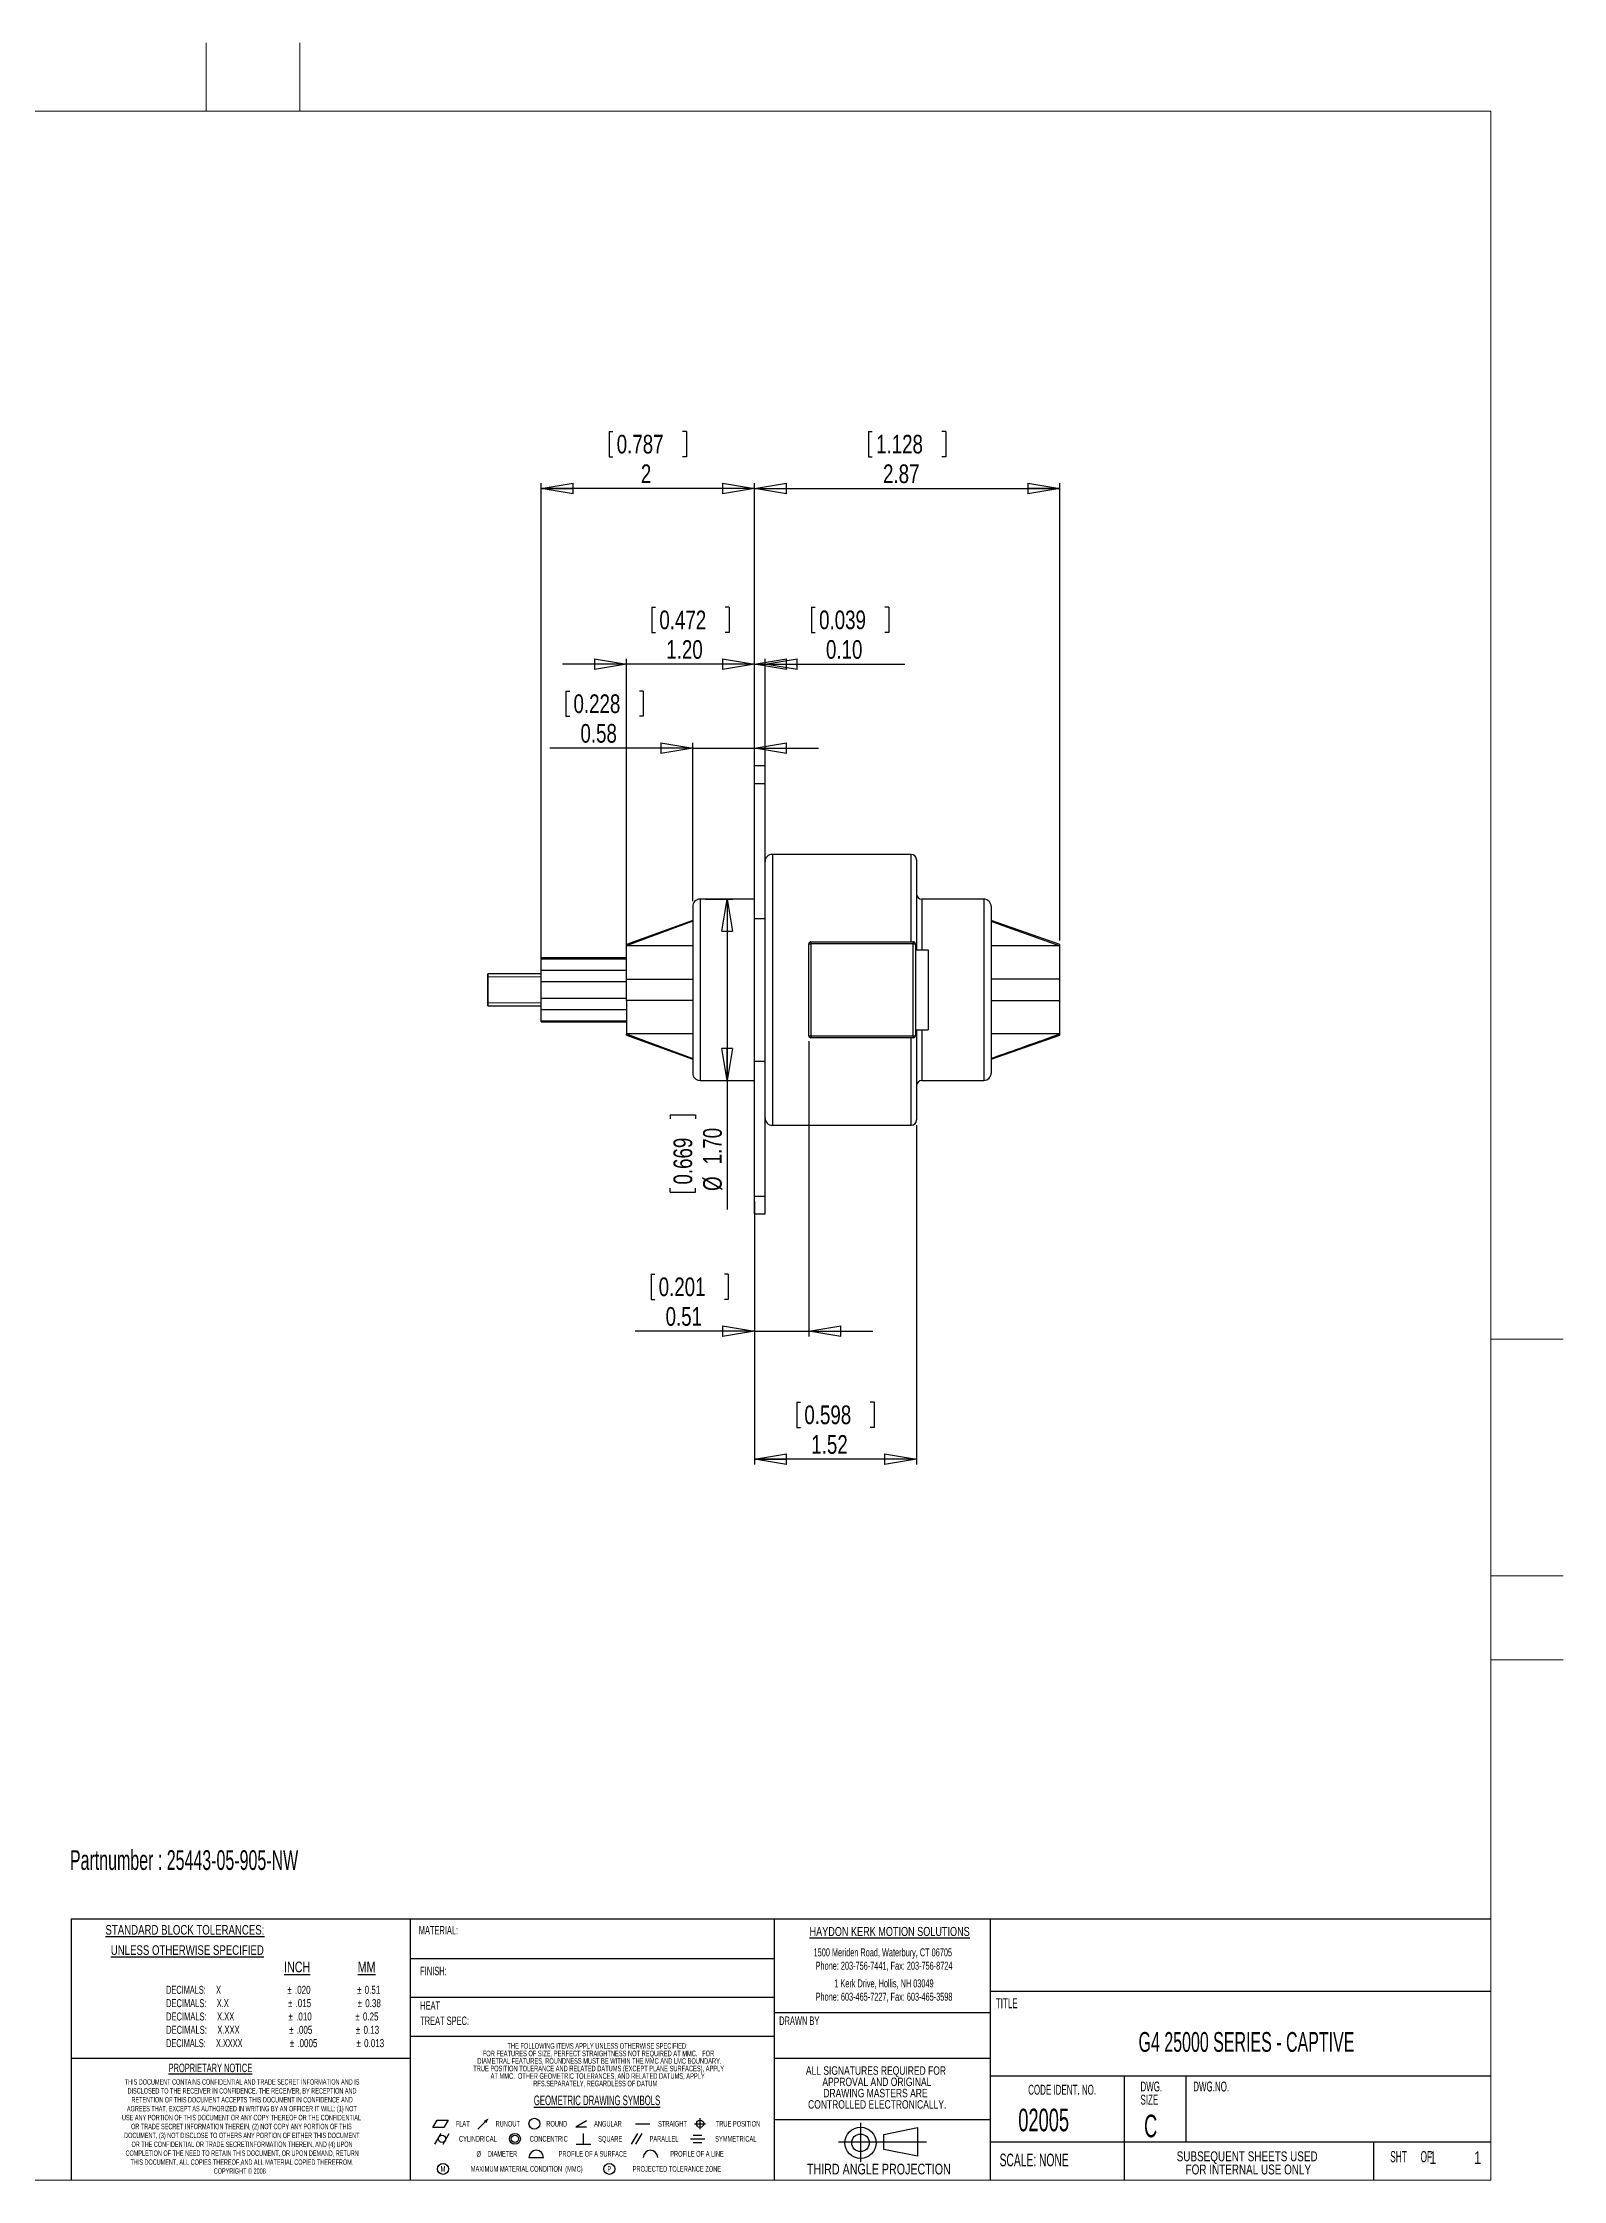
# Model space of a CAD drawing. Header units: millimetres. Extents: x 1.7 to 54.7, y 1.7 to 41.8.
# Drawn here: x 26.18 to 54.7, y 1.72 to 41.8 of the extents above; entities that cross this region are included whole.
import ezdxf

# ---------------------------------------------------------------- set-up
doc = ezdxf.new("R2010")
doc.units = ezdxf.units.MM
doc.layers.add('FORMAT', color=7, linetype='Continuous')
doc.styles.add('SLDTEXTSTYLE0', font='TXT', dxfattribs={"width": 0.75})
doc.styles.add('SLDTEXTSTYLE1', font='TXT', dxfattribs={"width": 0.666667})
doc.styles.add('SLDTEXTSTYLE2', font='TXT', dxfattribs={"width": 0.676471})
doc.styles.add('SLDTEXTSTYLE3', font='TXT', dxfattribs={"width": 0.680556})
doc.styles.add('SLDTEXTSTYLE4', font='TXT', dxfattribs={"width": 0.684211})
doc.styles.add('SLDTEXTSTYLE5', font='TXT', dxfattribs={"width": 0.6875})
doc.styles.add('SLDTEXTSTYLE6', font='TXT', dxfattribs={"width": 0.605})
doc.styles.add('SLDTEXTSTYLE7', font='TXT', dxfattribs={"width": 0.547727})
doc.styles.add('SLDTEXTSTYLE8', font='TXT', dxfattribs={"width": 0.663})
doc.dimstyles.new('SLDDIMSTYLE0', dxfattribs={"dimtxt": 0.35, "dimasz": 0.6, "dimexe": 0, "dimexo": 0.0625, "dimgap": 0.0875, "dimtad": 1, "dimlfac": 0.5, "dimrnd": 1e-09, "dimdsep": 46, "dimtxsty": 'SLDTEXTSTYLE0', "dimblk1": 'CLOSED', "dimblk2": 'CLOSED', "dimsah": 1, "dimcen": 0.09, "dimadec": 0, "dimazin": 2, "dimtfac": 1, "dimtmove": 0, "dimatfit": 0, "dimldrblk": 'CLOSED', "dimfxl": 0, "dimfrac": 2, "dimtolj": 1, "dimtzin": 12, "dimarcsym": 0})
doc.dimstyles.new('SLDDIMSTYLE1', dxfattribs={"dimtxt": 0.35, "dimasz": 0.6, "dimexe": 0, "dimexo": 0.0625, "dimgap": 0.0875, "dimtad": 1, "dimlfac": 0.5, "dimrnd": 1e-09, "dimzin": 4, "dimdsep": 46, "dimtxsty": 'SLDTEXTSTYLE0', "dimblk1": 'CLOSED', "dimblk2": 'CLOSED', "dimsah": 1, "dimcen": 0.09, "dimadec": 0, "dimazin": 1, "dimtfac": 1, "dimtmove": 0, "dimatfit": 0, "dimldrblk": 'CLOSED', "dimfxl": 0, "dimfrac": 2, "dimtolj": 1, "dimtzin": 12, "dimarcsym": 0})
doc.dimstyles.new('SLDDIMSTYLE2', dxfattribs={"dimtxt": 0.35, "dimasz": 0.6, "dimexe": 0, "dimexo": 0.0625, "dimgap": 0.0875, "dimtad": 1, "dimlfac": 0.5, "dimrnd": 1e-09, "dimzin": 12, "dimdsep": 46, "dimtxsty": 'SLDTEXTSTYLE0', "dimblk1": 'CLOSED', "dimblk2": 'CLOSED', "dimsah": 1, "dimcen": 0.09, "dimadec": 0, "dimazin": 3, "dimtfac": 1, "dimtofl": 0, "dimtmove": 0, "dimatfit": 3, "dimldrblk": 'CLOSED', "dimfxl": 0, "dimfrac": 2, "dimtolj": 1, "dimtzin": 12, "dimarcsym": 0})
doc.dimstyles.new('SLDDIMSTYLE3', dxfattribs={"dimtxt": 0.35, "dimasz": 0.6, "dimexe": 0, "dimexo": 0.0625, "dimgap": 0.0875, "dimtad": 1, "dimlfac": 0.5, "dimrnd": 1e-09, "dimzin": 0, "dimdsep": 46, "dimtxsty": 'SLDTEXTSTYLE0', "dimblk1": 'CLOSED', "dimblk2": 'CLOSED', "dimsah": 1, "dimcen": 0.09, "dimadec": 0, "dimazin": 0, "dimtfac": 1, "dimtmove": 0, "dimatfit": 0, "dimldrblk": 'CLOSED', "dimfxl": 0, "dimfrac": 2, "dimtolj": 1, "dimtzin": 12, "dimarcsym": 0})
doc.dimstyles.new('SLDDIMSTYLE4', dxfattribs={"dimtxt": 0.35, "dimasz": 0.6, "dimexe": 0, "dimexo": 0.0625, "dimgap": 0.0875, "dimtad": 1, "dimlfac": 0.5, "dimrnd": 1e-09, "dimzin": 4, "dimdsep": 46, "dimtxsty": 'SLDTEXTSTYLE0', "dimblk1": 'CLOSED', "dimblk2": 'CLOSED', "dimsah": 1, "dimcen": 0.09, "dimadec": 0, "dimazin": 1, "dimtfac": 1, "dimtofl": 0, "dimtmove": 0, "dimatfit": 3, "dimldrblk": 'CLOSED', "dimfxl": 0, "dimfrac": 2, "dimtolj": 1, "dimtzin": 12, "dimarcsym": 0})

# ---------------------------------------------------------------- blocks, each defined once
blk = doc.blocks.new('SW_SYMBOL_GTOL_FLAT')
at = {"layer": 'FORMAT', "color": 0}
for p, q in [((0, 0), (57.73, 100)), ((150, 0), (0, 0)), ((57.73, 100), (207.73, 100)), ((207.73, 100), (150, 0))]:
    blk.add_line(p, q, dxfattribs=at)
blk = doc.blocks.new('SW_SYMBOL_GTOL_SRUN')
at = {"layer": 'FORMAT', "color": 0}
blk.add_line((0, -25), (98, 73), dxfattribs=at)
blk.add_solid([(150, 125), (82.2, 88), (118.3, 57.2)], dxfattribs=at)
blk = doc.blocks.new('SW_SYMBOL_GTOL_CIRC')
at = {"layer": 'FORMAT', "color": 0}
blk.add_circle((75, 50), 75, dxfattribs=at)
blk = doc.blocks.new('SW_SYMBOL_GTOL_ANGULAR')
at = {"layer": 'FORMAT', "color": 0}
for q in [(150, 93.8), (150, 7.2)]:
    blk.add_line((0, 7.2), q, dxfattribs=at)
blk = doc.blocks.new('SW_SYMBOL_GTOL_STRAIGHT')
at = {"layer": 'FORMAT', "color": 0}
blk.add_line((0, 50), (200, 50), dxfattribs=at)
blk = doc.blocks.new('SW_SYMBOL_GTOL_POSI')
at = {"layer": 'FORMAT', "color": 0}
for p, q in [((0, 50), (150, 50)), ((75, -25), (75, 125))]:
    blk.add_line(p, q, dxfattribs=at)
blk.add_circle((75, 50), 50, dxfattribs=at)
blk = doc.blocks.new('SW_SYMBOL_GTOL_CYL')
at = {"layer": 'FORMAT', "color": 0}
for p, q in [((0, -25), (86.6, 125)), ((115.4, -25), (200, 125))]:
    blk.add_line(p, q, dxfattribs=at)
blk.add_circle((100, 50), 50, dxfattribs=at)
blk = doc.blocks.new('SW_SYMBOL_GTOL_CONC')
at = {"layer": 'FORMAT', "color": 0}
for radius in [75, 50]:
    blk.add_circle((75, 50), radius, dxfattribs=at)
blk = doc.blocks.new('SW_SYMBOL_GTOL_PERP')
at = {"layer": 'FORMAT', "color": 0}
for p, q in [((100, -25), (100, 125)), ((0, -25), (200, -25))]:
    blk.add_line(p, q, dxfattribs=at)
blk = doc.blocks.new('SW_SYMBOL_GTOL_PARA')
at = {"layer": 'FORMAT', "color": 0}
for p, q in [((0, -25), (86.6, 125)), ((60, -25), (146.6, 125))]:
    blk.add_line(p, q, dxfattribs=at)
blk = doc.blocks.new('SW_SYMBOL_GTOL_SYMMETRY')
at = {"layer": 'FORMAT', "color": 0}
for p, q in [((0, 50), (200, 50)), ((40, 100), (160, 100)), ((40, 0), (160, 0))]:
    blk.add_line(p, q, dxfattribs=at)
blk = doc.blocks.new('SW_SYMBOL_GTOL_SPROF')
at = {"layer": 'FORMAT', "color": 0}
blk.add_line((0, 0), (200, 0), dxfattribs=at)
blk.add_arc((100, 0), 100, 0, 180, dxfattribs=at)
blk = doc.blocks.new('SW_SYMBOL_GTOL_LPROF')
at = {"layer": 'FORMAT', "color": 0}
blk.add_arc((100, 0), 100, 0, 180, dxfattribs=at)
blk = doc.blocks.new('SW_SYMBOL_MOD_MMC')
at = {"layer": 'FORMAT', "color": 0}
blk.add_circle((50, 50), 75, dxfattribs=at)
at = {"layer": 'FORMAT', "color": 0, "insert": (50, 50), "char_height": 77.6, "attachment_point": 5, "style": 'SLDTEXTSTYLE6'}
blk.add_mtext('M', dxfattribs=at)
blk = doc.blocks.new('SW_SYMBOL_MOD_PTZ')
at = {"layer": 'FORMAT', "color": 0}
blk.add_circle((50, 50), 75, dxfattribs=at)
at = {"layer": 'FORMAT', "color": 0, "insert": (50, 50), "char_height": 77.6, "attachment_point": 5, "style": 'SLDTEXTSTYLE6'}
blk.add_mtext('P', dxfattribs=at)
blk = doc.blocks.new('_Closed')
at = {"color": 0, "linetype": 'ByBlock', "lineweight": -2}
for p, q in [((-1, 0.166667), (0, 0)), ((-1, 0.166667), (-1, -0.166667)), ((0, 0), (-1, -0.166667)), ((0, 0), (-1, 0))]:
    blk.add_line(p, q, dxfattribs=at)
blk = doc.blocks.new('_D')
at = {"layer": 'FORMAT'}
for p, q in [((35.994, 29.641), (35.994, 29.17)), ((35.994, 29.641), (36.065, 29.641)), ((37.442, 29.641), (37.371, 29.641)), ((37.442, 29.641), (37.442, 29.17)), ((35.994, 29.17), (36.065, 29.17)), ((37.442, 29.17), (37.371, 29.17)), ((38.371, 28.573), (35.694, 28.573)), ((38.371, 25.7), (38.371, 28.673)), ((38.371, 28.573), (39.527, 28.573)), ((39.527, 28.008), (39.527, 28.673)), ((39.527, 28.573), (40.727, 28.573))]:
    blk.add_line(p, q, dxfattribs=at)
at = {"layer": 'FORMAT', "xscale": 0.6, "yscale": 0.6}
blk.add_blockref('_Closed', (38.371, 28.573, -0.63), dxfattribs=at)
at = {"layer": 'FORMAT', "xscale": 0.6, "yscale": 0.6, "rotation": 180.0000000000004}
blk.add_blockref('_Closed', (39.527, 28.573, -0.63), dxfattribs=at)
at = {"layer": 'FORMAT', "char_height": 0.35, "attachment_point": 1, "style": 'SLDTEXTSTYLE0'}
for s, insert in [('0.228', (36.136, 29.579)), ('0.58', (36.266, 29.024))]:
    blk.add_mtext(s, dxfattribs=dict(at, insert=insert))
blk = doc.blocks.new('_D_1')
at = {"layer": 'FORMAT'}
for p, q in [((37.604, 31.213), (37.604, 30.742)), ((37.604, 31.213), (37.675, 31.213)), ((39.052, 31.213), (38.981, 31.213)), ((39.052, 31.213), (39.052, 30.742)), ((37.604, 30.742), (37.675, 30.742)), ((39.052, 30.742), (38.981, 30.742)), ((37.129, 30.145), (35.929, 30.145)), ((37.129, 24.34), (37.129, 30.245)), ((39.527, 30.145), (37.129, 30.145)), ((39.527, 28.008), (39.527, 30.245)), ((39.527, 30.145), (40.727, 30.145))]:
    blk.add_line(p, q, dxfattribs=at)
at = {"layer": 'FORMAT', "xscale": 0.6, "yscale": 0.6}
blk.add_blockref('_Closed', (37.129, 30.145, -0.63), dxfattribs=at)
at = {"layer": 'FORMAT', "xscale": 0.6, "yscale": 0.6, "rotation": 180.0000000000004}
blk.add_blockref('_Closed', (39.527, 30.145, -0.63), dxfattribs=at)
at = {"layer": 'FORMAT', "char_height": 0.35, "attachment_point": 1, "style": 'SLDTEXTSTYLE0'}
for s, insert in [('0.472', (37.746, 31.151)), ('1.20', (37.876, 30.596))]:
    blk.add_mtext(s, dxfattribs=dict(at, insert=insert))
blk = doc.blocks.new('_D_2')
at = {"layer": 'FORMAT'}
for p, q in [((36.804, 34.508), (36.804, 34.036)), ((36.804, 34.508), (36.875, 34.508)), ((38.252, 34.508), (38.181, 34.508)), ((38.252, 34.508), (38.252, 34.036)), ((36.804, 34.036), (36.875, 34.036)), ((38.252, 34.036), (38.181, 34.036)), ((35.529, 24.295), (35.529, 33.54)), ((39.527, 33.44), (35.529, 33.44)), ((39.527, 28.008), (39.527, 33.54))]:
    blk.add_line(p, q, dxfattribs=at)
at = {"layer": 'FORMAT', "xscale": 0.6, "yscale": 0.6, "rotation": 180.0000000000004}
blk.add_blockref('_Closed', (35.529, 33.44, -0.63), dxfattribs=at)
at = {"layer": 'FORMAT', "xscale": 0.6, "yscale": 0.6}
blk.add_blockref('_Closed', (39.527, 33.44, -0.63), dxfattribs=at)
at = {"layer": 'FORMAT', "char_height": 0.35, "attachment_point": 1, "style": 'SLDTEXTSTYLE0'}
for s, insert in [('0.787', (36.946, 34.446)), ('2', (37.399, 33.891))]:
    blk.add_mtext(s, dxfattribs=dict(at, insert=insert))
blk = doc.blocks.new('_D_3')
at = {"layer": 'FORMAT'}
for p, q in [((40.599, 31.213), (40.599, 30.742)), ((40.599, 31.213), (40.67, 31.213)), ((42.046, 31.213), (41.975, 31.213)), ((42.046, 31.213), (42.046, 30.742)), ((40.599, 30.742), (40.67, 30.742)), ((42.046, 30.742), (41.975, 30.742)), ((39.527, 30.145), (38.327, 30.145)), ((39.527, 28.008), (39.527, 30.245)), ((39.527, 30.145), (39.727, 30.145)), ((39.727, 28.008), (39.727, 30.245)), ((39.727, 30.145), (42.347, 30.145))]:
    blk.add_line(p, q, dxfattribs=at)
at = {"layer": 'FORMAT', "xscale": 0.6, "yscale": 0.6}
blk.add_blockref('_Closed', (39.527, 30.145, -0.63), dxfattribs=at)
at = {"layer": 'FORMAT', "xscale": 0.6, "yscale": 0.6, "rotation": 180.0000000000004}
blk.add_blockref('_Closed', (39.727, 30.145, -0.63), dxfattribs=at)
at = {"layer": 'FORMAT', "char_height": 0.35, "attachment_point": 1, "style": 'SLDTEXTSTYLE0'}
for s, insert in [('0.039', (40.741, 31.151)), ('0.10', (40.87, 30.596))]:
    blk.add_mtext(s, dxfattribs=dict(at, insert=insert))
blk = doc.blocks.new('_D_4')
at = {"layer": 'FORMAT'}
for p, q in [((38.611, 25.74), (39.117, 25.74)), ((39.017, 25.74), (39.017, 22.34)), ((38.611, 22.34), (39.117, 22.34)), ((39.017, 22.34), (39.017, 19.918)), ((37.949, 21.695), (38.421, 21.695)), ((37.949, 21.695), (37.949, 21.624)), ((38.421, 21.695), (38.421, 21.624)), ((37.949, 20.247), (37.949, 20.318)), ((37.949, 20.247), (38.421, 20.247)), ((38.421, 20.247), (38.421, 20.318))]:
    blk.add_line(p, q, dxfattribs=at)
at = {"layer": 'FORMAT', "xscale": 0.6, "yscale": 0.6}
for p, rotation in [((39.017, 25.74, -0.63), 90.0000000000004), ((39.017, 22.34, -0.63), 270.0000000000004)]:
    blk.add_blockref('_Closed', p, dxfattribs=dict(at, rotation=rotation))
at = {"layer": 'FORMAT', "char_height": 0.35, "attachment_point": 1, "rotation": 90, "style": 'SLDTEXTSTYLE0'}
for s, insert in [('0.669', (38.011, 20.389)), ('1.70', (38.566, 20.768)), ('%%c', (38.566, 20.269))]:
    blk.add_mtext(s, dxfattribs=dict(at, insert=insert))
blk = doc.blocks.new('_D_5')
at = {"layer": 'FORMAT'}
for p, q in [((40.547, 23.08), (40.547, 17.54)), ((39.527, 20.072), (39.527, 17.54)), ((37.591, 18.708), (37.591, 18.236)), ((37.591, 18.708), (37.662, 18.708)), ((39.039, 18.708), (38.968, 18.708)), ((39.039, 18.708), (39.039, 18.236)), ((37.591, 18.236), (37.662, 18.236)), ((39.039, 18.236), (38.968, 18.236)), ((39.527, 17.64), (37.291, 17.64)), ((39.527, 17.64), (40.547, 17.64)), ((40.547, 17.64), (41.747, 17.64))]:
    blk.add_line(p, q, dxfattribs=at)
at = {"layer": 'FORMAT', "xscale": 0.6, "yscale": 0.6}
blk.add_blockref('_Closed', (39.527, 17.64, -0.63), dxfattribs=at)
at = {"layer": 'FORMAT', "xscale": 0.6, "yscale": 0.6, "rotation": 180.0000000000004}
blk.add_blockref('_Closed', (40.547, 17.64, -0.63), dxfattribs=at)
at = {"layer": 'FORMAT', "char_height": 0.35, "attachment_point": 1, "style": 'SLDTEXTSTYLE0'}
for s, insert in [('0.201', (37.733, 18.646)), ('0.51', (37.863, 18.091))]:
    blk.add_mtext(s, dxfattribs=dict(at, insert=insert))
blk = doc.blocks.new('_D_6')
at = {"layer": 'FORMAT'}
for p, q in [((42.567, 21.5), (42.567, 15.14)), ((39.527, 20.072), (39.527, 15.14)), ((40.323, 16.308), (40.323, 15.836)), ((40.323, 16.308), (40.394, 16.308)), ((41.771, 16.308), (41.7, 16.308)), ((41.771, 16.308), (41.771, 15.836)), ((40.323, 15.836), (40.394, 15.836)), ((41.771, 15.836), (41.7, 15.836)), ((42.567, 15.24), (39.527, 15.24))]:
    blk.add_line(p, q, dxfattribs=at)
at = {"layer": 'FORMAT', "xscale": 0.6, "yscale": 0.6, "rotation": 180.0000000000004}
blk.add_blockref('_Closed', (39.527, 15.24, -0.63), dxfattribs=at)
at = {"layer": 'FORMAT', "xscale": 0.6, "yscale": 0.6}
blk.add_blockref('_Closed', (42.567, 15.24, -0.63), dxfattribs=at)
at = {"layer": 'FORMAT', "char_height": 0.35, "attachment_point": 1, "style": 'SLDTEXTSTYLE0'}
for s, insert in [('0.598', (40.465, 16.246)), ('1.52', (40.595, 15.691))]:
    blk.add_mtext(s, dxfattribs=dict(at, insert=insert))
blk = doc.blocks.new('_D_7')
at = {"layer": 'FORMAT'}
for p, q in [((41.668, 34.508), (41.668, 34.036)), ((41.668, 34.508), (41.739, 34.508)), ((43.116, 34.508), (43.045, 34.508)), ((43.116, 34.508), (43.116, 34.036)), ((41.668, 34.036), (41.739, 34.036)), ((43.116, 34.036), (43.045, 34.036)), ((39.527, 28.008), (39.527, 33.54)), ((39.527, 33.44), (45.257, 33.44)), ((45.257, 24.966), (45.257, 33.54))]:
    blk.add_line(p, q, dxfattribs=at)
at = {"layer": 'FORMAT', "xscale": 0.6, "yscale": 0.6, "rotation": 180.0000000000004}
blk.add_blockref('_Closed', (39.527, 33.44, -0.63), dxfattribs=at)
at = {"layer": 'FORMAT', "xscale": 0.6, "yscale": 0.6}
blk.add_blockref('_Closed', (45.257, 33.44, -0.63), dxfattribs=at)
at = {"layer": 'FORMAT', "char_height": 0.35, "attachment_point": 1, "style": 'SLDTEXTSTYLE0'}
for s, insert in [('1.128', (41.81, 34.446)), ('2.87', (41.94, 33.891))]:
    blk.add_mtext(s, dxfattribs=dict(at, insert=insert))

msp = doc.modelspace()

# ---------------------------------------------------------------- linework, layer by layer
at = {"color": 7, "linetype": 'Continuous', "lineweight": 18}
for p, q in [((29.248, 40.514), (29.248, 41.797)), ((31.002, 40.514), (31.002, 41.797)), ((1.681, 40.514), (53.336, 40.514)), ((53.336, 1.72), (53.336, 40.514)), ((35.529, 24.284), (34.529, 24.284)), ((35.529, 23.796), (34.529, 23.796)), ((53.336, 17.489), (54.695, 17.489)), ((53.336, 13.053), (54.695, 13.053)), ((53.336, 11.476), (54.695, 11.476)), ((1.681, 1.72), (53.336, 1.72))]:
    msp.add_line(p, q, dxfattribs=at)
at = {"color": 7, "linetype": 'Continuous', "lineweight": 25}
for p, q in [((39.727, 28.24), (39.527, 28.24)), ((39.527, 27.908), (39.527, 28.24)), ((39.727, 27.908), (39.727, 28.24)), ((39.527, 27.908), (39.727, 27.908)), ((39.527, 25.375), (39.527, 27.908)), ((39.727, 25.375), (39.727, 27.908)), ((42.467, 26.58), (39.867, 26.58)), ((39.867, 26.58), (39.867, 21.5)), ((42.467, 24.94), (42.467, 26.58)), ((42.567, 26.48), (42.567, 24.79)), ((39.527, 25.74), (38.511, 25.74)), ((38.511, 25.74), (38.511, 22.34)), ((43.829, 25.74), (42.667, 25.74)), ((42.667, 25.74), (42.667, 24.79)), ((43.829, 25.74), (43.829, 22.34)), ((38.371, 25.34), (37.129, 24.89)), ((38.371, 25.6), (38.371, 22.48)), ((39.527, 22.704), (39.527, 25.375)), ((39.527, 25.375), (39.727, 25.375)), ((39.727, 22.704), (39.727, 25.375)), ((43.969, 25.6), (43.969, 22.48)), ((45.257, 24.89), (43.969, 25.34)), ((37.129, 24.866), (37.129, 24.89)), ((38.371, 24.866), (37.129, 24.866)), ((37.129, 24.24), (37.129, 24.866)), ((40.547, 23.18), (40.547, 24.9)), ((40.547, 24.9), (40.587, 24.9)), ((40.587, 24.94), (40.587, 24.9)), ((40.587, 24.94), (42.507, 24.94)), ((40.587, 24.9), (40.587, 23.18)), ((42.507, 24.9), (40.587, 24.9)), ((42.507, 24.94), (42.507, 24.9)), ((42.507, 23.18), (42.507, 24.9)), ((42.507, 24.9), (42.547, 24.9)), ((42.547, 24.9), (42.547, 23.18)), ((45.257, 24.866), (43.969, 24.866)), ((45.257, 24.866), (45.257, 24.89)), ((45.257, 24.24), (45.257, 24.866)), ((37.129, 24.64), (35.529, 24.64)), ((35.529, 24.619), (35.529, 24.64)), ((35.529, 24.619), (37.129, 24.619)), ((35.529, 24.408), (35.529, 24.619)), ((42.547, 24.79), (42.787, 24.79)), ((42.787, 24.79), (42.787, 23.29)), ((35.529, 24.34), (34.529, 24.34)), ((34.529, 23.74), (34.529, 24.34)), ((34.529, 24.34), (34.529, 23.74)), ((35.529, 24.408), (37.129, 24.408)), ((35.529, 24.195), (35.529, 24.408)), ((35.529, 24.195), (37.129, 24.195)), ((35.529, 23.885), (35.529, 24.195)), ((37.129, 23.84), (37.129, 24.24)), ((37.129, 24.24), (38.371, 24.24)), ((45.257, 24.24), (43.969, 24.24)), ((45.257, 23.84), (45.257, 24.24)), ((34.529, 23.74), (35.529, 23.74)), ((35.529, 23.885), (37.129, 23.885)), ((35.529, 23.671), (35.529, 23.885)), ((35.529, 23.671), (37.129, 23.671)), ((35.529, 23.46), (35.529, 23.671)), ((38.371, 23.84), (37.129, 23.84)), ((37.129, 23.84), (37.129, 23.214)), ((43.969, 23.84), (45.257, 23.84)), ((45.257, 23.214), (45.257, 23.84)), ((35.529, 23.46), (37.129, 23.46)), ((35.529, 23.44), (35.529, 23.46)), ((35.529, 23.44), (37.129, 23.44)), ((42.547, 23.29), (42.787, 23.29)), ((42.567, 23.29), (42.567, 21.6)), ((42.667, 23.29), (42.667, 22.34)), ((38.371, 23.214), (37.129, 23.214)), ((37.129, 23.19), (37.129, 23.214)), ((37.129, 23.19), (38.371, 22.74)), ((40.547, 23.18), (40.587, 23.18)), ((40.587, 23.18), (42.507, 23.18)), ((40.587, 23.18), (40.587, 23.14)), ((42.507, 23.14), (40.587, 23.14)), ((42.467, 21.5), (42.467, 23.14)), ((42.507, 23.18), (42.507, 23.14)), ((42.507, 23.18), (42.547, 23.18)), ((45.257, 23.214), (43.969, 23.214)), ((43.969, 22.74), (45.257, 23.19)), ((45.257, 23.19), (45.257, 23.214)), ((39.527, 22.704), (39.727, 22.704)), ((39.527, 20.172), (39.527, 22.704)), ((39.727, 20.172), (39.727, 22.704)), ((38.511, 22.34), (39.527, 22.34)), ((42.667, 22.34), (43.829, 22.34)), ((39.867, 21.5), (42.467, 21.5)), ((39.527, 20.172), (39.727, 20.172)), ((39.527, 19.84), (39.527, 20.172)), ((39.727, 19.84), (39.727, 20.172)), ((39.527, 19.84), (39.727, 19.84))]:
    msp.add_line(p, q, dxfattribs=at)
at = {"color": 7, "linetype": 'Continuous', "lineweight": 25, "flags": 128}
for points in [[(38.371, 25.324), (37.34, 24.944), (37.129, 24.866)], [(43.969, 25.324), (44.184, 25.248), (45.257, 24.866)], [(37.129, 23.214), (37.34, 23.135), (38.371, 22.755)]]:
    msp.add_lwpolyline(points, dxfattribs=at)
at = {"color": 7, "linetype": 'Continuous', "lineweight": 25}
for centre, radius, start, end in [((39.867, 26.44), 0.14, 90, 180), ((42.467, 26.48), 0.1, 0, 90), ((38.511, 25.6), 0.14, 90, 180), ((42.667, 25.84), 0.1, 180, 270), ((43.829, 25.6), 0.14, 0, 90), ((40.587, 24.9), 0.04, 90, 180), ((42.507, 24.9), 0.04, 0, 90), ((40.587, 23.18), 0.04, 180, 270), ((42.507, 23.18), 0.04, 270, 0), ((-47.526, 281.882), 274.806, 289.44767, 289.73271), ((38.511, 22.48), 0.14, 180, 270), ((43.829, 22.48), 0.14, 270, 0), ((42.667, 22.24), 0.1, 90, 180), ((39.867, 21.64), 0.14, 180, 270), ((42.467, 21.6), 0.1, 270, 0)]:
    msp.add_arc(centre, radius, start, end, dxfattribs=at)
at = {"layer": 'FORMAT'}
for p, q in [((26.714, 6.624), (53.336, 6.624)), ((26.714, 6.624), (26.714, 1.72)), ((33.074, 6.624), (33.074, 1.72)), ((43.949, 6.624), (43.951, 1.72)), ((53.336, 5.259), (43.95, 5.259)), ((43.95, 3.679), (53.336, 3.679)), ((46.459, 3.679), (46.459, 1.72)), ((41.102, 2.439), (41.9, 2.439)), ((41.518, 2.799), (41.518, 2.066)), ((41.9, 2.439), (42.757, 2.439)), ((41.958, 2.578), (42.586, 2.706)), ((41.958, 2.439), (41.958, 2.578)), ((41.958, 2.299), (41.958, 2.439)), ((42.586, 2.706), (42.586, 2.439)), ((42.586, 2.439), (42.586, 2.171)), ((43.951, 2.439), (53.336, 2.439)), ((51.134, 2.439), (51.134, 1.72)), ((42.586, 2.171), (41.958, 2.299))]:
    msp.add_line(p, q, dxfattribs=at)
at = {"layer": 'FORMAT', "color": 7}
for p, q in [((39.896, 6.624), (39.896, 1.72)), ((33.074, 5.876), (39.896, 5.876)), ((33.074, 5.15), (39.896, 5.15)), ((39.896, 4.863), (43.95, 4.863)), ((33.074, 4.42), (39.896, 4.42)), ((26.714, 4.006), (33.074, 4.006)), ((39.896, 4.006), (43.95, 4.006)), ((47.62, 3.679), (47.62, 2.439)), ((39.896, 2.858), (43.951, 2.858))]:
    msp.add_line(p, q, dxfattribs=at)
at = {"layer": 'FORMAT'}
for radius in [0.292, 0.165]:
    msp.add_circle((41.518, 2.421), radius, dxfattribs=at)

# ---------------------------------------------------------------- block references
at = {"layer": 'FORMAT', "xscale": 0.00136426335792533, "yscale": 0.00136426335792533, "zscale": 0.00136426335792533}
for name, p in [('SW_SYMBOL_GTOL_FLAT', (33.5, 2.711)), ('SW_SYMBOL_GTOL_SRUN', (34.34, 2.711)), ('SW_SYMBOL_GTOL_CIRC', (35.301, 2.711)), ('SW_SYMBOL_GTOL_ANGULAR', (36.178, 2.711)), ('SW_SYMBOL_GTOL_POSI', (38.407, 2.711)), ('SW_SYMBOL_GTOL_CYL', (33.534, 2.428)), ('SW_SYMBOL_GTOL_CONC', (34.935, 2.428)), ('SW_SYMBOL_GTOL_PERP', (36.187, 2.428)), ('SW_SYMBOL_GTOL_PARA', (37.221, 2.428)), ('SW_SYMBOL_GTOL_STRAIGHT', (37.297, 2.711)), ('SW_SYMBOL_GTOL_SYMMETRY', (38.327, 2.428)), ('SW_SYMBOL_MOD_MMC', (33.621, 1.864)), ('SW_SYMBOL_GTOL_SPROF', (35.3, 2.146)), ('SW_SYMBOL_MOD_PTZ', (36.74, 1.864)), ('SW_SYMBOL_GTOL_LPROF', (37.443, 2.146))]:
    msp.add_blockref(name, p, dxfattribs=at)

# ---------------------------------------------------------------- texts
at = {"layer": 'FORMAT'}
for s, insert, char_height, attachment_point, style in [('Partnumber : 25443-05-905-NW', (26.693, 7.908), 0.37042, 1, 'SLDTEXTSTYLE6'), ('\\LSTANDARD BLOCK TOLERANCES:', (28.849, 6.505), 0.18, 2, 'SLDTEXTSTYLE0'), ('MATERIAL:', (33.235, 6.487), 0.1588, 1, 'SLDTEXTSTYLE6'), ('\\LHAYDON KERK MOTION SOLUTIONS', (42.064, 6.469), 0.17, 2, 'SLDTEXTSTYLE0'), ('\\LUNLESS OTHERWISE SPECIFIED', (28.894, 6.125), 0.18, 2, 'SLDTEXTSTYLE0'), ('1500 Meriden Road, Waterbury, CT 06705', (41.936, 6.067), 0.15, 2, 'SLDTEXTSTYLE8'), ('\\LINCH', (30.709, 5.819), 0.2, 1, 'SLDTEXTSTYLE0'), ('\\LMM', (32.089, 5.819), 0.2, 1, 'SLDTEXTSTYLE0'), ('FINISH:', (33.261, 5.723), 0.1588, 1, 'SLDTEXTSTYLE6'), ('Phone: 203-756-7441, Fax: 203-756-8724', (41.959, 5.817), 0.15, 2, 'SLDTEXTSTYLE8'), ('DECIMALS:     X', (28.497, 5.365), 0.15, 1, 'SLDTEXTSTYLE1'), ('%%p', (30.77, 5.365), 0.15, 1, 'SLDTEXTSTYLE0'), ('.020', (30.913, 5.365), 0.15, 1, 'SLDTEXTSTYLE0'), ('%%p', (32.077, 5.365), 0.15, 1, 'SLDTEXTSTYLE0'), ('0.51', (32.22, 5.365), 0.15, 1, 'SLDTEXTSTYLE0'), ('Phone: 603-465-7227, Fax: 603-465-3598', (41.959, 5.236), 0.15, 2, 'SLDTEXTSTYLE8'), ('1 Kerk Drive, Hollis, NH 03049', (41.957, 5.486), 0.15, 2, 'SLDTEXTSTYLE8'), ('DECIMALS:     X.X', (28.497, 5.115), 0.15, 1, 'SLDTEXTSTYLE2'), ('DECIMALS:     X.XX', (28.497, 4.865), 0.15, 1, 'SLDTEXTSTYLE3'), ('%%p', (30.781, 5.115), 0.15, 1, 'SLDTEXTSTYLE0'), ('%%p', (30.792, 4.865), 0.15, 1, 'SLDTEXTSTYLE0'), ('.015', (30.924, 5.115), 0.15, 1, 'SLDTEXTSTYLE0'), ('.010', (30.935, 4.865), 0.15, 1, 'SLDTEXTSTYLE0'), ('%%p', (32.044, 4.865), 0.15, 1, 'SLDTEXTSTYLE0'), ('%%p', (32.088, 5.115), 0.15, 1, 'SLDTEXTSTYLE0'), ('0.25', (32.187, 4.865), 0.15, 1, 'SLDTEXTSTYLE0'), ('0.38', (32.231, 5.115), 0.15, 1, 'SLDTEXTSTYLE0'), ('HEAT', (33.261, 5.075), 0.1588, 1, 'SLDTEXTSTYLE6'), ('TITLE', (44.056, 5.13), 0.1852, 1, 'SLDTEXTSTYLE6'), ('DECIMALS:     X.XXX', (28.497, 4.615), 0.15, 1, 'SLDTEXTSTYLE4'), ('%%p', (30.804, 4.615), 0.15, 1, 'SLDTEXTSTYLE0'), ('.005', (30.946, 4.615), 0.15, 1, 'SLDTEXTSTYLE0'), ('%%p', (32.055, 4.615), 0.15, 1, 'SLDTEXTSTYLE0'), ('0.13', (32.198, 4.615), 0.15, 1, 'SLDTEXTSTYLE0'), ('TREAT SPEC:', (33.261, 4.789), 0.15875, 1, 'SLDTEXTSTYLE6'), ('DRAWN BY', (39.993, 4.79), 0.1588, 1, 'SLDTEXTSTYLE6'), ('G4 25000 SERIES - CAPTIVE', (48.755, 4.498), 0.37042, 2, 'SLDTEXTSTYLE6'), ('DECIMALS:     X.XXXX', (28.497, 4.365), 0.15, 1, 'SLDTEXTSTYLE5'), ('%%p', (30.815, 4.365), 0.15, 1, 'SLDTEXTSTYLE0'), ('.0005', (30.957, 4.365), 0.15, 1, 'SLDTEXTSTYLE0'), ('%%p', (32.066, 4.365), 0.15, 1, 'SLDTEXTSTYLE0'), ('0.013', (32.209, 4.365), 0.15, 1, 'SLDTEXTSTYLE0'), ('DIAMETRAL FEATURES, ROUNDNESS MUST BE WITHIN THE MMC AND LMC BOUNDARY.', (36.622, 4.009), 0.10583, 2, 'SLDTEXTSTYLE6'), ('FOR FEATURES OF SIZE, PERFECT STRAIGHTNESS NOT REQUIRED AT MMC.   FOR', (36.605, 4.15), 0.10583, 2, 'SLDTEXTSTYLE6'), ('THE FOLLOWING ITEMS APPLY UNLESS OTHERWISE SPECIFIED:', (36.586, 4.291), 0.10583, 2, 'SLDTEXTSTYLE6'), ('THIS DOCUMENT CONTAINS CONFIDENTIAL AND TRADE SECRET INFORMATION AND IS', (29.921, 3.614), 0.102, 2, 'SLDTEXTSTYLE6'), ('\\LPROPRIETARY NOTICE', (28.544, 3.906), 0.15875, 1, 'SLDTEXTSTYLE6'), ('TRUE POSITION TOLERANCE AND RELATED DATUMS (EXCEPT PLANE SURFACES), APPLY', (36.608, 3.868), 0.10583, 2, 'SLDTEXTSTYLE6'), ('AT MMC.  OTHER GEOMETRIC TOLERANCES, AND RELATED DATUMS, APPLY', (36.589, 3.727), 0.10583, 2, 'SLDTEXTSTYLE6'), ('ALL SIGNATURES REQUIRED FOR', (41.807, 3.856), 0.15875, 2, 'SLDTEXTSTYLE0'), ('APPROVAL AND ORIGINAL', (41.824, 3.644), 0.15875, 2, 'SLDTEXTSTYLE0'), ('DISCLOSED TO THE RECEIVER IN CONFIDENCE. THE RECEIVER, BY RECEPTION AND', (29.92, 3.447), 0.102, 2, 'SLDTEXTSTYLE6'), ('RETENTION OF THIS DOCUMENT ACCEPTS THIS DOCUMENT IN CONFIDENCE AND', (29.922, 3.28), 0.102, 2, 'SLDTEXTSTYLE6'), ('\\LGEOMETRIC DRAWING SYMBOLS', (36.577, 3.308), 0.18, 2, 'SLDTEXTSTYLE6'), ('RFS.SEPARATELY, REGARDLESS OF DATUM', (36.543, 3.586), 0.10583, 2, 'SLDTEXTSTYLE6'), ('CONTROLLED ELECTRONICALLY.', (41.831, 3.221), 0.15875, 2, 'SLDTEXTSTYLE0'), ('DRAWING MASTERS ARE', (41.798, 3.433), 0.15875, 2, 'SLDTEXTSTYLE0'), ('CODE IDENT. NO.', (45.298, 3.509), 0.18521, 2, 'SLDTEXTSTYLE6'), ('SIZE', (46.767, 3.323), 0.1852, 1, 'SLDTEXTSTYLE6'), ('DWG.', (46.767, 3.57), 0.1852, 1, 'SLDTEXTSTYLE6'), ('DWG.NO.', (47.756, 3.57), 0.1852, 1, 'SLDTEXTSTYLE6'), ('USE ANY PORTION OF THIS DOCUMENT OR ANY COPY THEREOF OR THE CONFIDENTIAL', (29.911, 2.946), 0.102, 2, 'SLDTEXTSTYLE6'), ('AGREES THAT, EXCEPT AS AUTHORIZED IN WRITING BY AN OFFICER IT WILL: (1) NOT', (29.917, 3.113), 0.102, 2, 'SLDTEXTSTYLE6'), ('FLAT', (34.058, 2.832), 0.1058, 2, 'SLDTEXTSTYLE6'), ('RUNOUT', (34.903, 2.832), 0.1058, 2, 'SLDTEXTSTYLE6'), ('ROUND', (35.822, 2.832), 0.1058, 2, 'SLDTEXTSTYLE6'), ('ANGULAR', (36.781, 2.832), 0.1058, 2, 'SLDTEXTSTYLE6'), ('STRAIGHT', (37.992, 2.832), 0.1058, 2, 'SLDTEXTSTYLE6'), ('TRUE POSITION', (39.22, 2.832), 0.10583, 2, 'SLDTEXTSTYLE6'), ('02005', (44.476, 3.061), 0.4233, 1, 'SLDTEXTSTYLE6'), ('C', (46.835, 2.949), 0.423, 1, 'SLDTEXTSTYLE6'), ('DOCUMENT, (3) NOT DISCLOSE TO OTHERS ANY PORTION OF EITHER THIS DOCUMENT', (29.916, 2.612), 0.102, 2, 'SLDTEXTSTYLE6'), ('OR TRADE SECRET INFORMATION THEREIN, (2) NOT COPY ANY PORTION OF THIS', (29.909, 2.779), 0.102, 2, 'SLDTEXTSTYLE6'), ('OR THE CONFIDENTIAL OR TRADE SECRETINFORMATION THEREIN, AND (4) UPON', (29.92, 2.445), 0.102, 2, 'SLDTEXTSTYLE6'), ('CYLINDRICAL', (34.343, 2.549), 0.10583, 2, 'SLDTEXTSTYLE6'), ('CONCENTRIC', (35.672, 2.549), 0.1058, 2, 'SLDTEXTSTYLE6'), ('SQUARE', (36.824, 2.549), 0.1058, 2, 'SLDTEXTSTYLE6'), ('PARALLEL', (37.832, 2.549), 0.1058, 2, 'SLDTEXTSTYLE6'), ('SYMMETRICAL', (39.179, 2.549), 0.10583, 2, 'SLDTEXTSTYLE6'), ('COMPLETION OF THE NEED TO RETAIN THIS DOCUMENT, OR UPON DEMAND, RETURN', (29.922, 2.278), 0.102, 2, 'SLDTEXTSTYLE6'), ('THIS DOCUMENT, ALL COPIES THEREOF,AND ALL MATERIAL COPIED THEREFROM.', (29.917, 2.111), 0.102, 2, 'SLDTEXTSTYLE6'), ('%%c', (34.359, 2.267), 0.1058, 2, 'SLDTEXTSTYLE6'), ('DIAMETER', (34.804, 2.267), 0.1058, 2, 'SLDTEXTSTYLE6'), ('PROFILE OF A SURFACE', (36.497, 2.267), 0.10583, 2, 'SLDTEXTSTYLE6'), ('PROFILE OF A LINE', (38.452, 2.267), 0.10583, 2, 'SLDTEXTSTYLE6'), ('THIRD ANGLE PROJECTION', (41.862, 2.029), 0.2, 2, 'SLDTEXTSTYLE0'), ('SCALE: NONE', (44.126, 2.219), 0.23813, 1, 'SLDTEXTSTYLE6'), ('SUBSEQUENT SHEETS USED', (48.768, 2.261), 0.18521, 2, 'SLDTEXTSTYLE0'), ('FOR INTERNAL USE ONLY', (48.79, 2.014), 0.18521, 2, 'SLDTEXTSTYLE0'), ('SHT      OF', (51.451, 2.268), 0.21167, 1, 'SLDTEXTSTYLE7'), ('1', (52.251, 2.261), 0.238, 2, 'SLDTEXTSTYLE0'), ('1', (53.089, 2.261), 0.238, 2, 'SLDTEXTSTYLE0'), ('COPYRIGHT © 2008', (29.878, 1.944), 0.102, 2, 'SLDTEXTSTYLE6'), ('MAXIMUM MATERIAL CONDITION  (MMC)', (35.258, 1.985), 0.10583, 2, 'SLDTEXTSTYLE6'), ('PROJECTED TOLERANCE ZONE', (38.075, 1.985), 0.10583, 2, 'SLDTEXTSTYLE6')]:
    msp.add_mtext(s, dxfattribs=dict(at, insert=insert, char_height=char_height, attachment_point=attachment_point, style=style))

# ---------------------------------------------------------------- dimensions: what is measured, and where the dimension line sits
for base, p1, p2, dimstyle, picture, middle in [((35.529, 33.44), (39.527, 27.908), (35.529, 24.195), 'SLDDIMSTYLE2', '_D_2', (37.528, 33.44)), ((45.257028155, 33.439687432), (39.527028155, 27.907687432), (45.257028155, 24.865823014), 'SLDDIMSTYLE2', '_D_7', (42.392028155, 33.439687432)), ((37.129, 30.145), (39.527, 27.908), (37.129, 24.24), 'SLDDIMSTYLE1', '_D_1', (38.328, 30.145)), ((39.727, 30.145), (39.527, 27.908), (39.727, 27.908), 'SLDDIMSTYLE3', '_D_3', (41.323, 30.145)), ((39.527, 28.573), (38.371, 25.6), (39.527, 27.908), 'SLDDIMSTYLE0', '_D', (36.718, 28.573)), ((40.547, 17.64), (39.527, 20.172), (40.547, 23.18), 'SLDDIMSTYLE0', '_D_5', (38.315, 17.64)), ((39.527, 15.24), (42.567, 21.6), (39.527, 20.172), 'SLDDIMSTYLE2', '_D_6', (41.047, 15.24))]:
    dim = msp.add_linear_dim(base=base, p1=p1, p2=p2, dimstyle=dimstyle, dxfattribs=at)
    dim.commit()
    dim.dimension.update_dxf_attribs({"geometry": picture, "text_midpoint": middle, "dimtype": 160})
dim = msp.add_linear_dim(base=(39.017, 22.34), p1=(38.511, 25.74), p2=(38.511, 22.34), angle=90, text='%%c<>', dimstyle='SLDDIMSTYLE4', dxfattribs=at)
dim.commit()
dim.dimension.update_dxf_attribs({"geometry": '_D_4', "text_midpoint": (39.017, 20.942), "dimtype": 160})

doc.saveas('drawing.dxf')
